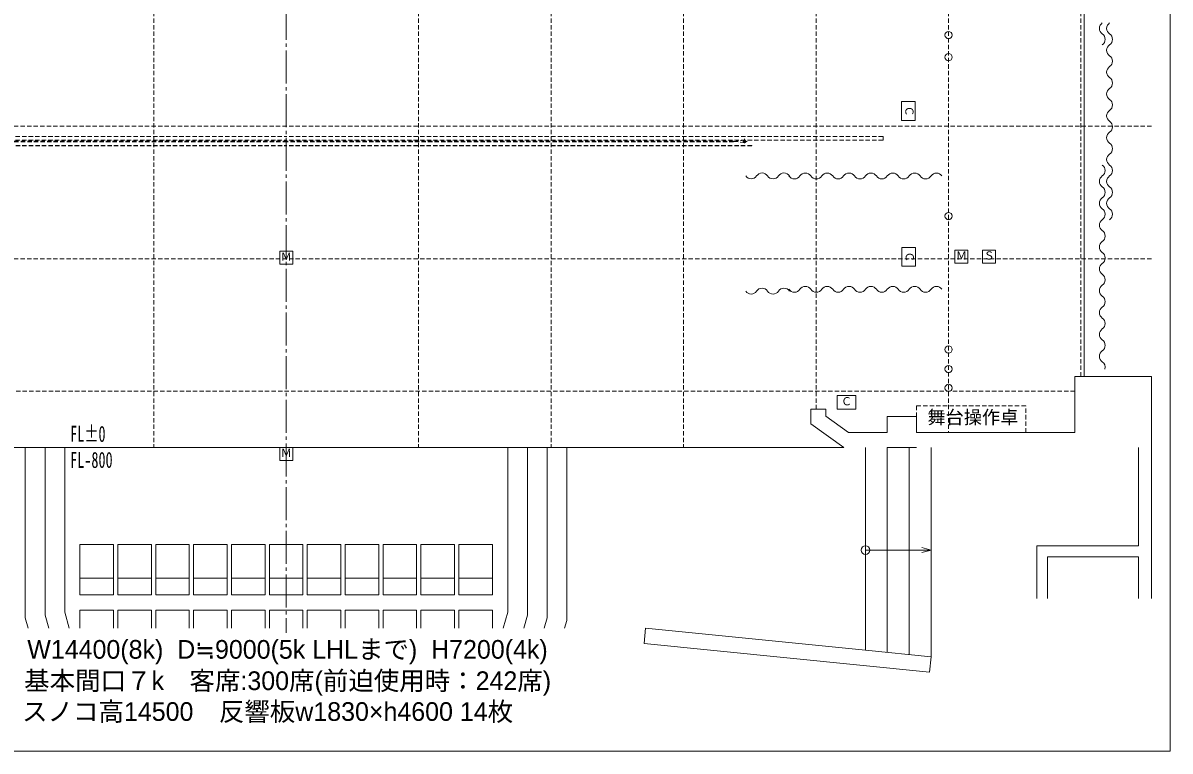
# Model space of a CAD drawing. Units: millimetres, scale not verified. Extents: x -4472 to 23528, y -13726 to 5874.
# Drawn here: x 7767 to 23528, y -13726 to -3721 of the extents above; entities that cross this region are included whole.
import ezdxf
from ezdxf.enums import TextEntityAlignment as Align

# ---------------------------------------------------------------- set-up
doc = ezdxf.new("R2010")
doc.units = ezdxf.units.MM
doc.header["$LTSCALE"] = 50
doc.linetypes.add('CHAIN2', pattern=[12, 9, -1, 1, -1])
doc.linetypes.add('DASHED1', pattern=[1.8, 1.2, -0.6])
for name, color, linetype, lineweight in [('D-0', 7, 'Continuous', 9), ('D-1', 4, 'DASHED1', 9), ('D-2', 7, 'DASHED1', 9), ('D-8', 7, 'Continuous', 9), ('F-E', 7, 'Continuous', 9)]:
    doc.layers.add(name, color=color, linetype=linetype, lineweight=lineweight)
doc.layers.add('D-A', color=7, linetype='Continuous')
doc.styles.add('HGP教科書体', font='')
doc.styles.add('HGS教科書体', font='')
doc.styles.add('ＭＳ ゴシック', font='')
doc.styles.get('HGP教科書体').set_extended_font_data('HGP教科書体')
doc.styles.get('HGS教科書体').set_extended_font_data('HGS教科書体')
doc.styles.get('ＭＳ ゴシック').set_extended_font_data('MS Gothic')

# ---------------------------------------------------------------- blocks, each defined once
blk = doc.blocks.new('suku')
at = {"layer": 'D-2'}
for p, q in [((-8209.71, 70.51), (0.02, 70.51)), ((-8209.71, 20.45), (0.02, 20.45)), ((-6157.3, 8.44), (0.02, 8.44)), ((8209.71, 70.51), (-0.03, 70.51)), ((8209.71, 20.45), (-0.03, 20.45)), ((6157.3, 8.44), (-0.03, 8.44)), ((6307.48, 20.45), (6157.3, 3.43)), ((6157.3, 8.44), (6157.3, -1.57)), ((6157.3, 3.43), (6307.48, -13.59)), ((6345.01, 3.43), (6269.94, 3.43)), ((6307.48, 40.97), (6307.48, -34.1)), ((8209.71, 70.51), (8209.71, 20.45)), ((-6407.59, -52.63), (0.02, -52.63)), ((-6407.59, -56.64), (0.02, -56.64)), ((-6157.3, -1.57), (0.02, -1.57)), ((6157.3, -1.57), (-0.03, -1.57)), ((6407.59, -52.63), (-0.03, -52.63)), ((6407.59, -56.64), (-0.03, -56.64))]:
    blk.add_line(p, q, dxfattribs=at)
at = {"layer": 'D-2', "linetype": 'Continuous'}
blk.add_line((6407.59, -52.63), (6407.59, -56.64), dxfattribs=at)
at = {"layer": 'D-2'}
blk.add_circle((6307.48, 3.43), 17.02, dxfattribs=at)
blk = doc.blocks.new('miccon')
at = {"layer": 'D-0'}
blk.add_lwpolyline([(-90.11, -75.11), (89.89, -75.11), (89.89, 104.89), (-90.11, 104.89)], close=True, dxfattribs=at)
at = {"layer": 'D-0', "style": 'ＭＳ ゴシック'}
blk.add_text('Ｍ', height=110, dxfattribs=at).set_placement((-74.55, -59.55), align=Align.BOTTOM_LEFT)
blk = doc.blocks.new('lightcon')
at = {"layer": 'D-0'}
blk.add_lwpolyline([(-130.11, -80.11), (129.89, -80.11), (129.89, 109.89), (-130.11, 109.89)], close=True, dxfattribs=at)
at = {"layer": 'D-0', "style": 'ＭＳ ゴシック'}
blk.add_text('Ｃ', height=110, dxfattribs=at).set_placement((-74.55, -59.55), align=Align.BOTTOM_LEFT)
blk = doc.blocks.new('SPcon')
at = {"layer": 'D-0'}
blk.add_lwpolyline([(-90.11, -75.11), (89.89, -75.11), (89.89, 104.89), (-90.11, 104.89)], close=True, dxfattribs=at)
at = {"layer": 'D-0', "style": 'ＭＳ ゴシック'}
blk.add_text('Ｓ', height=110, dxfattribs=at).set_placement((-74.55, -59.55), align=Align.BOTTOM_LEFT)

msp = doc.modelspace()

# ---------------------------------------------------------------- linework, layer by layer
at = {"layer": 'D-0'}
for p, q in [((22346.71, -8576.74), (22346.71, -3320.49)), ((22221.56, -8576.74), (22221.56, -9347.66)), ((23272.81, -8576.74), (22221.56, -8576.74)), ((23272.81, -9527.87), (23272.81, -8576.74)), ((18797.49, -9027.28), (18592.01, -9027.28)), ((18797.49, -9027.28), (18797.49, -9123.96)), ((19643.5, -9127.4), (19643.5, -9347.67)), ((20043.97, -9127.4), (19643.5, -9127.4)), ((20043.97, -9347.66), (20043.97, -9127.4)), ((20043.97, -9347.66), (22221.56, -9347.66)), ((15238.26, -9552.9), (7529.09, -9552.9)), ((7799.39, -9552.9), (7799.39, -11893.43)), ((8069.71, -9552.9), (8069.71, -11856.13)), ((8340.03, -9552.9), (8340.03, -11818.84)), ((14427.27, -9552.9), (14427.27, -11818.84)), ((14697.59, -9552.9), (14697.59, -11856.13)), ((14967.91, -9552.9), (14967.91, -11893.43)), ((15238.26, -9552.9), (15238.26, -11930.73)), ((15238.26, -9552.9), (19046.48, -9552.9)), ((19343.14, -9553.16), (19343.14, -11629.44)), ((19643.5, -9552.9), (20043.97, -9552.9)), ((19643.5, -9553.16), (19643.5, -11629.44)), ((19943.86, -9553.16), (19943.86, -11629.44)), ((20244.21, -9553.16), (20244.21, -11629.44)), ((23092.89, -10904.55), (23092.89, -9553.16)), ((23272.93, -9477.81), (23272.93, -11629.44)), ((19343.14, -10963.92), (20244.21, -10963.92)), ((20119.07, -10930.38), (20244.21, -10963.92)), ((20119.07, -10997.45), (20244.21, -10963.92)), ((21695.76, -10904.49), (21695.76, -11054.67)), ((21695.95, -10904.49), (21695.94, -11054.67)), ((21695.95, -10904.49), (23092.89, -10904.55)), ((21695.94, -11054.67), (21695.94, -11629.44)), ((21846.11, -11054.68), (23092.89, -11054.72)), ((21846.11, -11054.68), (21846.11, -11629.44)), ((23092.89, -11054.72), (23092.89, -11629.44)), ((8340.03, -11818.84), (8401.37, -12036.89)), ((9010.83, -11790.57), (8550.28, -11790.57)), ((8550.28, -11790.57), (8550.28, -12036.89)), ((9010.83, -12036.89), (9010.83, -11790.57)), ((9531.45, -11790.57), (9070.9, -11790.57)), ((9070.9, -11790.57), (9070.9, -12036.89)), ((9531.45, -12036.89), (9531.45, -11790.57)), ((10052.06, -11790.57), (9591.52, -11790.57)), ((9591.52, -11790.57), (9591.52, -12036.89)), ((10052.06, -12036.89), (10052.06, -11790.57)), ((10572.68, -11790.57), (10112.14, -11790.57)), ((10112.14, -11790.57), (10112.14, -12036.89)), ((10572.68, -12036.89), (10572.68, -11790.57)), ((11093.3, -11790.57), (10632.76, -11790.57)), ((10632.76, -11790.57), (10632.76, -12036.89)), ((11093.3, -12036.89), (11093.3, -11790.57)), ((11613.92, -11790.57), (11153.38, -11790.57)), ((11153.38, -11790.57), (11153.38, -12036.89)), ((11613.92, -12036.89), (11613.92, -11790.57)), ((12134.54, -11790.57), (11673.99, -11790.57)), ((11673.99, -11790.57), (11673.99, -12036.89)), ((12134.54, -12036.89), (12134.54, -11790.57)), ((12655.16, -11790.57), (12194.61, -11790.57)), ((12194.61, -11790.57), (12194.61, -12036.89)), ((12655.16, -12036.89), (12655.16, -11790.57)), ((13175.78, -11790.57), (12715.23, -11790.57)), ((12715.23, -11790.57), (12715.23, -12036.89)), ((13175.78, -12036.89), (13175.78, -11790.57)), ((13696.4, -11790.57), (13235.85, -11790.57)), ((13235.85, -11790.57), (13235.85, -12036.89)), ((13696.4, -12036.89), (13696.4, -11790.57)), ((14217.02, -11790.57), (13756.47, -11790.57)), ((13756.47, -11790.57), (13756.47, -12036.89)), ((14217.02, -12036.89), (14217.02, -11790.57)), ((14427.27, -11818.84), (14365.94, -12036.89)), ((7799.39, -11893.43), (7839.74, -12036.89)), ((8069.71, -11856.13), (8120.55, -12036.89)), ((14697.59, -11856.13), (14646.75, -12036.89)), ((14967.91, -11893.43), (14927.56, -12036.89)), ((15238.23, -11930.73), (15208.37, -12036.89)), ((15238.26, -11930.73), (15208.38, -12036.89))]:
    msp.add_line(p, q, dxfattribs=at)
at = {"layer": 'D-0', "linetype": 'DASHED1'}
msp.add_line((21545.76, -9347.65), (21545.76, -8983.8), dxfattribs=at)
msp.add_lwpolyline([(21545.76, -8983.8), (20043.97, -8983.8), (20043.97, -9347.65)], dxfattribs=at)
at = {"layer": 'D-0'}
for points in [[(19046.48, -9553.16), (18592.01, -9229.98), (18592.01, -9027.28)], [(19643.5, -9347.67), (19112.08, -9347.67), (18797.49, -9123.96)]]:
    msp.add_lwpolyline(points, dxfattribs=at)
for points in [[(9010.83, -11350.04), (9010.83, -10889.49), (8550.28, -10889.49), (8550.28, -11350.04)], [(9531.45, -11350.04), (9531.45, -10889.49), (9070.9, -10889.49), (9070.9, -11350.04)], [(10052.06, -11350.04), (10052.06, -10889.49), (9591.52, -10889.49), (9591.52, -11350.04)], [(10572.68, -11350.04), (10572.68, -10889.49), (10112.14, -10889.49), (10112.14, -11350.04)], [(11093.3, -11350.04), (11093.3, -10889.49), (10632.76, -10889.49), (10632.76, -11350.04)], [(11613.92, -11350.04), (11613.92, -10889.49), (11153.38, -10889.49), (11153.38, -11350.04)], [(12134.54, -11350.04), (12134.54, -10889.49), (11673.99, -10889.49), (11673.99, -11350.04)], [(12655.16, -11350.04), (12655.16, -10889.49), (12194.61, -10889.49), (12194.61, -11350.04)], [(13175.78, -11350.04), (13175.78, -10889.49), (12715.23, -10889.49), (12715.23, -11350.04)], [(13696.4, -11350.04), (13696.4, -10889.49), (13235.85, -10889.49), (13235.85, -11350.04)], [(14217.02, -11350.04), (14217.02, -10889.49), (13756.47, -10889.49), (13756.47, -11350.04)], [(9010.83, -11580.32), (9010.83, -11350.04), (8550.28, -11350.04), (8550.28, -11580.32)], [(9531.45, -11580.32), (9531.45, -11350.04), (9070.9, -11350.04), (9070.9, -11580.32)], [(10052.06, -11580.32), (10052.06, -11350.04), (9591.52, -11350.04), (9591.52, -11580.32)], [(10572.68, -11580.32), (10572.68, -11350.04), (10112.14, -11350.04), (10112.14, -11580.32)], [(11093.3, -11580.32), (11093.3, -11350.04), (10632.76, -11350.04), (10632.76, -11580.32)], [(11613.92, -11580.32), (11613.92, -11350.04), (11153.38, -11350.04), (11153.38, -11580.32)], [(12134.54, -11580.32), (12134.54, -11350.04), (11673.99, -11350.04), (11673.99, -11580.32)], [(12655.16, -11580.32), (12655.16, -11350.04), (12194.61, -11350.04), (12194.61, -11580.32)], [(13175.78, -11580.32), (13175.78, -11350.04), (12715.23, -11350.04), (12715.23, -11580.32)], [(13696.4, -11580.32), (13696.4, -11350.04), (13235.85, -11350.04), (13235.85, -11580.32)], [(14217.02, -11580.32), (14217.02, -11350.04), (13756.47, -11350.04), (13756.47, -11580.32)]]:
    msp.add_lwpolyline(points, close=True, dxfattribs=at)
msp.add_circle((19343.14, -10963.92), 59.8, dxfattribs=at)
for centre, start, end in [((22647.41, -3796.06), 123.85501, 236.14497), ((22747.52, -3796.06), 123.85501, 236.14497), ((22546.66, -3946.24), 303.85501, 56.14497), ((22646.78, -3946.24), 303.85501, 56.14497), ((22747.52, -4096.41), 123.85501, 236.14497), ((22646.78, -4246.59), 303.85501, 56.14497), ((22747.52, -4396.77), 123.85501, 236.14497), ((22646.78, -4546.95), 303.85501, 56.14497), ((22747.52, -4697.13), 123.85501, 236.14497), ((22646.78, -4847.31), 303.85501, 56.14497), ((22747.52, -4997.48), 123.85501, 236.14497), ((22646.78, -5147.66), 303.85501, 56.14497), ((22747.52, -5297.84), 123.85501, 236.14497), ((22646.78, -5448.02), 303.85501, 56.14497), ((22546.66, -5748.38), 303.85501, 56.14497), ((22747.52, -5598.2), 123.85501, 236.14497), ((22646.78, -5748.38), 303.85501, 56.14497), ((17772.35, -5772.23), 213.85501, 326.14497), ((17922.53, -5872.97), 33.85501, 146.14497), ((18072.71, -5772.23), 213.85501, 326.14497), ((18222.89, -5872.97), 33.85501, 146.14497), ((18366.98, -5773.1), 213.85501, 326.14497), ((18517.16, -5873.84), 33.85501, 146.14497), ((18667.34, -5773.1), 213.85501, 326.14497), ((18817.51, -5873.84), 33.85501, 146.14497), ((18967.69, -5773.1), 213.85501, 326.14497), ((19117.87, -5873.84), 33.85501, 146.14497), ((19268.05, -5773.1), 213.85501, 326.14497), ((19418.23, -5873.84), 33.85501, 146.14497), ((19568.41, -5773.1), 213.85501, 326.14497), ((19718.59, -5873.84), 33.85501, 146.14497), ((19868.77, -5773.1), 213.85501, 326.14497), ((20018.94, -5873.84), 33.85501, 146.14497), ((20169.12, -5773.1), 213.85501, 326.14497), ((20319.3, -5873.84), 33.85501, 146.14497), ((22647.41, -5898.56), 123.85501, 236.14497), ((22747.52, -5898.56), 123.85501, 236.14497), ((22546.66, -6048.74), 303.85501, 56.14497), ((22646.78, -6048.74), 303.85501, 56.14497), ((22647.41, -6198.91), 123.85501, 236.14497), ((22747.52, -6198.91), 123.85501, 236.14497), ((22546.66, -6349.09), 303.85501, 56.14497), ((22646.78, -6349.09), 303.85501, 56.14497), ((22647.41, -6499.27), 123.85501, 236.14497), ((22546.66, -6649.45), 303.85501, 56.14497), ((22647.41, -6799.63), 123.85501, 236.14497), ((22546.66, -6949.81), 303.85501, 56.14497), ((22647.41, -7099.99), 123.85501, 236.14497), ((22546.66, -7250.16), 303.85501, 56.14497), ((17772.35, -7355.35), 213.85501, 326.14497), ((17922.53, -7456.09), 33.85501, 146.14497), ((18072.71, -7355.35), 213.85501, 326.14497), ((18222.89, -7456.09), 33.85501, 146.14497), ((22647.41, -7400.34), 123.85501, 236.14497), ((22546.66, -7550.52), 303.85501, 56.14497), ((22647.41, -7700.7), 123.85501, 236.14497), ((22546.66, -7850.88), 303.85501, 56.14497), ((22647.41, -8001.06), 123.85501, 236.14497), ((22546.66, -8151.24), 303.85501, 56.14497), ((22647.41, -8301.41), 123.85501, 236.14497), ((22546.66, -8451.59), 343.92969, 56.14497)]:
    msp.add_arc(centre, 90.42, start, end, dxfattribs=at)
at = {"layer": 'D-1', "linetype": 'CHAIN2'}
msp.add_line((11383.67, 2498.54), (11383.67, -12099.46), dxfattribs=at)
at = {"layer": 'D-1'}
for p, q in [((9563.51, 1560.31), (9563.51, -9552.9)), ((13203.84, 1560.31), (13203.84, -9552.9)), ((15024, 1560.31), (15024, -9552.9)), ((16844.17, 1560.31), (16844.17, -9552.9)), ((18664.33, 1560.31), (18664.33, -9027.28)), ((20484.5, 1560.31), (20484.5, -9347.66)), ((22304.66, 1560.31), (22304.66, -8576.74)), ((23272.81, -5140.66), (-3177.64, -5140.66)), ((23272.81, -6960.82), (-3177.64, -6960.82)), ((22221.56, -8780.98), (-3177.64, -8780.98))]:
    msp.add_line(p, q, dxfattribs=at)
at = {"layer": 'D-2', "linetype": 'Continuous'}
for p, q in [((19343.14, -9553.16), (19343.14, -12341.16)), ((19643.5, -11629.44), (19643.5, -12371.22)), ((19943.86, -11629.44), (19943.86, -12401.28)), ((20244.21, -11629.44), (20244.21, -12431.33)), ((16322.87, -12038.93), (16301.96, -12247.89)), ((16322.87, -12038.93), (19343.14, -12341.16)), ((16301.96, -12247.89), (20223.3, -12640.29)), ((19343.14, -12341.16), (20244.21, -12431.33)), ((20244.21, -12431.33), (20223.3, -12640.29))]:
    msp.add_line(p, q, dxfattribs=at)
at = {"layer": 'D-8'}
for centre in [(20485.17, -3887.45), (20485.17, -4190.83), (20485.17, -6374.76), (20485.17, -8207.45), (20485.17, -8476.85), (20485.17, -8736.48)]:
    msp.add_circle(centre, 50, dxfattribs=at)
for centre, start, end in [((18366.98, -7330.36), 213.85501, 326.14497), ((18517.16, -7431.1), 33.85501, 146.14497), ((18667.34, -7330.36), 213.85501, 326.14497), ((18817.51, -7431.1), 33.85501, 146.14497), ((18967.69, -7330.36), 213.85501, 326.14497), ((19117.87, -7431.1), 33.85501, 146.14497), ((19268.05, -7330.36), 213.85501, 326.14497), ((19418.23, -7431.1), 33.85501, 146.14497), ((19568.41, -7330.36), 213.85501, 326.14497), ((19718.59, -7431.1), 33.85501, 146.14497), ((19868.77, -7330.36), 213.85501, 326.14497), ((20018.94, -7431.1), 33.85501, 146.14497), ((20169.12, -7330.36), 213.85501, 326.14497), ((20319.3, -7431.1), 33.85501, 146.14497)]:
    msp.add_arc(centre, 90.42, start, end, dxfattribs=at)
at = {"layer": 'F-E'}
for p, q in [((23528.4, -13725.61), (23528.4, 5874.39)), ((-4471.6, -13725.61), (23528.4, -13725.61))]:
    msp.add_line(p, q, dxfattribs=at)

# ---------------------------------------------------------------- block references
at = {"layer": 'D-1', "rotation": 270}
for p in [(19917.28, -4931.36), (19922.47, -6934.5)]:
    msp.add_blockref('lightcon', p, dxfattribs=at)
at = {"layer": 'D-1'}
for name, p in [('miccon', (11384.35, -6962.11)), ('miccon', (20661.77, -6945.89)), ('SPcon', (21041.77, -6945.89)), ('lightcon', (19082.74, -8948.42)), ('miccon', (11384.35, -9657.56))]:
    msp.add_blockref(name, p, dxfattribs=at)
at = {"layer": 'D-2'}
msp.add_blockref('suku', (11374.84, -5352.87), dxfattribs=at)

# ---------------------------------------------------------------- texts
for s, style, p in [('W14400(8k)  D≒9000(5k LHLまで)  H7200(4k)', 'HGP教科書体', (7826.51, -12533.72)), ('基本間口７k\u3000客席:300席(前迫使用時：242席)', 'HGP教科書体', (7783.45, -12964.34)), ('スノコ高14500\u3000反響板w1830×h4600 14枚', 'HGS教科書体', (7754.74, -13387.78))]:
    msp.add_text(s, height=256.6, dxfattribs=dict(at, style=style)).set_placement(p, align=Align.BOTTOM_LEFT)
at = {"layer": 'D-A', "style": 'ＭＳ ゴシック'}
msp.add_text('舞台操作卓', height=183.3, dxfattribs=at).set_placement((20194.26, -9285.23), align=Align.BOTTOM_LEFT)
at = {"layer": 'D-A', "style": 'ＭＳ ゴシック', "width": 0.65}
for s, p in [('FL±0', (8415.35, -9542.61)), ('FL-800', (8415.35, -9900.48))]:
    msp.add_text(s, height=219.9, dxfattribs=at).set_placement(p, align=Align.BOTTOM_LEFT)

doc.saveas('drawing.dxf')
